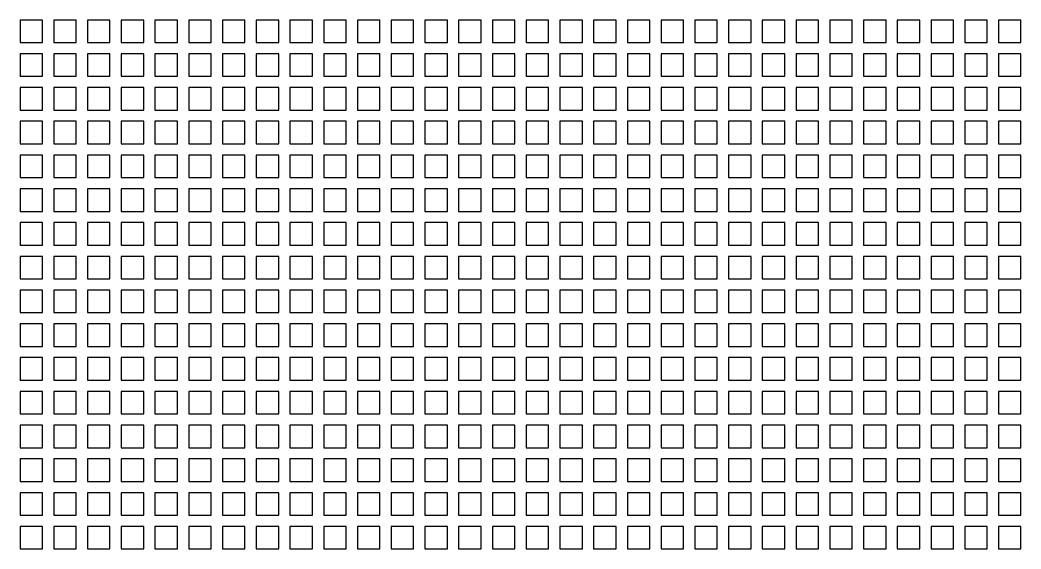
# Model space of a CAD drawing. Header units: millimetres. Extents: x 0 to 895, y -30 to 895.
# Drawn here: x 0 to 445, y 195 to 430 of the extents above; entities that cross this region are included whole.
import ezdxf

# ---------------------------------------------------------------- set-up
doc = ezdxf.new("R2010")
doc.units = ezdxf.units.MM
doc.layers.add('Grid', color=2, linetype='CONTINUOUS')

msp = doc.modelspace()

# ---------------------------------------------------------------- linework, layer by layer
at = {"layer": 'Grid'}
for p, q in [((10, 430), (0, 430)), ((0, 430), (0, 420)), ((10, 420), (10, 430)), ((25, 430), (15, 430)), ((15, 430), (15, 420)), ((25, 420), (25, 430)), ((40, 430), (30, 430)), ((30, 430), (30, 420)), ((40, 420), (40, 430)), ((55, 430), (45, 430)), ((45, 430), (45, 420)), ((55, 420), (55, 430)), ((70, 430), (60, 430)), ((60, 430), (60, 420)), ((70, 420), (70, 430)), ((85, 430), (75, 430)), ((75, 430), (75, 420)), ((85, 420), (85, 430)), ((100, 430), (90, 430)), ((90, 430), (90, 420)), ((100, 420), (100, 430)), ((115, 430), (105, 430)), ((105, 430), (105, 420)), ((115, 420), (115, 430)), ((130, 430), (120, 430)), ((120, 430), (120, 420)), ((130, 420), (130, 430)), ((145, 430), (135, 430)), ((135, 430), (135, 420)), ((145, 420), (145, 430)), ((160, 430), (150, 430)), ((150, 430), (150, 420)), ((160, 420), (160, 430)), ((175, 430), (165, 430)), ((165, 430), (165, 420)), ((175, 420), (175, 430)), ((190, 430), (180, 430)), ((180, 430), (180, 420)), ((190, 420), (190, 430)), ((205, 430), (195, 430)), ((195, 430), (195, 420)), ((205, 420), (205, 430)), ((220, 430), (210, 430)), ((210, 430), (210, 420)), ((220, 420), (220, 430)), ((235, 430), (225, 430)), ((225, 430), (225, 420)), ((235, 420), (235, 430)), ((250, 430), (240, 430)), ((240, 430), (240, 420)), ((250, 420), (250, 430)), ((265, 430), (255, 430)), ((255, 430), (255, 420)), ((265, 420), (265, 430)), ((280, 430), (270, 430)), ((270, 430), (270, 420)), ((280, 420), (280, 430)), ((295, 430), (285, 430)), ((285, 430), (285, 420)), ((295, 420), (295, 430)), ((310, 430), (300, 430)), ((300, 430), (300, 420)), ((310, 420), (310, 430)), ((325, 430), (315, 430)), ((315, 430), (315, 420)), ((325, 420), (325, 430)), ((340, 430), (330, 430)), ((330, 430), (330, 420)), ((340, 420), (340, 430)), ((355, 430), (345, 430)), ((345, 430), (345, 420)), ((355, 420), (355, 430)), ((370, 430), (360, 430)), ((360, 430), (360, 420)), ((370, 420), (370, 430)), ((385, 430), (375, 430)), ((375, 430), (375, 420)), ((385, 420), (385, 430)), ((400, 430), (390, 430)), ((390, 430), (390, 420)), ((400, 420), (400, 430)), ((415, 430), (405, 430)), ((405, 430), (405, 420)), ((415, 420), (415, 430)), ((430, 430), (420, 430)), ((420, 430), (420, 420)), ((430, 420), (430, 430)), ((445, 430), (435, 430)), ((435, 430), (435, 420)), ((445, 420), (445, 430)), ((0, 420), (10, 420)), ((15, 420), (25, 420)), ((30, 420), (40, 420)), ((45, 420), (55, 420)), ((60, 420), (70, 420)), ((75, 420), (85, 420)), ((90, 420), (100, 420)), ((105, 420), (115, 420)), ((120, 420), (130, 420)), ((135, 420), (145, 420)), ((150, 420), (160, 420)), ((165, 420), (175, 420)), ((180, 420), (190, 420)), ((195, 420), (205, 420)), ((210, 420), (220, 420)), ((225, 420), (235, 420)), ((240, 420), (250, 420)), ((255, 420), (265, 420)), ((270, 420), (280, 420)), ((285, 420), (295, 420)), ((300, 420), (310, 420)), ((315, 420), (325, 420)), ((330, 420), (340, 420)), ((345, 420), (355, 420)), ((360, 420), (370, 420)), ((375, 420), (385, 420)), ((390, 420), (400, 420)), ((405, 420), (415, 420)), ((420, 420), (430, 420)), ((435, 420), (445, 420)), ((10, 415), (0, 415)), ((0, 415), (0, 405)), ((10, 405), (10, 415)), ((25, 415), (15, 415)), ((15, 415), (15, 405)), ((25, 405), (25, 415)), ((40, 415), (30, 415)), ((30, 415), (30, 405)), ((40, 405), (40, 415)), ((55, 415), (45, 415)), ((45, 415), (45, 405)), ((55, 405), (55, 415)), ((70, 415), (60, 415)), ((60, 415), (60, 405)), ((70, 405), (70, 415)), ((85, 415), (75, 415)), ((75, 415), (75, 405)), ((85, 405), (85, 415)), ((100, 415), (90, 415)), ((90, 415), (90, 405)), ((100, 405), (100, 415)), ((115, 415), (105, 415)), ((105, 415), (105, 405)), ((115, 405), (115, 415)), ((130, 415), (120, 415)), ((120, 415), (120, 405)), ((130, 405), (130, 415)), ((145, 415), (135, 415)), ((135, 415), (135, 405)), ((145, 405), (145, 415)), ((160, 415), (150, 415)), ((150, 415), (150, 405)), ((160, 405), (160, 415)), ((175, 415), (165, 415)), ((165, 415), (165, 405)), ((175, 405), (175, 415)), ((190, 415), (180, 415)), ((180, 415), (180, 405)), ((190, 405), (190, 415)), ((205, 415), (195, 415)), ((195, 415), (195, 405)), ((205, 405), (205, 415)), ((220, 415), (210, 415)), ((210, 415), (210, 405)), ((220, 405), (220, 415)), ((235, 415), (225, 415)), ((225, 415), (225, 405)), ((235, 405), (235, 415)), ((250, 415), (240, 415)), ((240, 415), (240, 405)), ((250, 405), (250, 415)), ((265, 415), (255, 415)), ((255, 415), (255, 405)), ((265, 405), (265, 415)), ((280, 415), (270, 415)), ((270, 415), (270, 405)), ((280, 405), (280, 415)), ((295, 415), (285, 415)), ((285, 415), (285, 405)), ((295, 405), (295, 415)), ((310, 415), (300, 415)), ((300, 415), (300, 405)), ((310, 405), (310, 415)), ((325, 415), (315, 415)), ((315, 415), (315, 405)), ((325, 405), (325, 415)), ((340, 415), (330, 415)), ((330, 415), (330, 405)), ((340, 405), (340, 415)), ((355, 415), (345, 415)), ((345, 415), (345, 405)), ((355, 405), (355, 415)), ((370, 415), (360, 415)), ((360, 415), (360, 405)), ((370, 405), (370, 415)), ((385, 415), (375, 415)), ((375, 415), (375, 405)), ((385, 405), (385, 415)), ((400, 415), (390, 415)), ((390, 415), (390, 405)), ((400, 405), (400, 415)), ((415, 415), (405, 415)), ((405, 415), (405, 405)), ((415, 405), (415, 415)), ((430, 415), (420, 415)), ((420, 415), (420, 405)), ((430, 405), (430, 415)), ((445, 415), (435, 415)), ((435, 415), (435, 405)), ((445, 405), (445, 415)), ((0, 405), (10, 405)), ((15, 405), (25, 405)), ((30, 405), (40, 405)), ((45, 405), (55, 405)), ((60, 405), (70, 405)), ((75, 405), (85, 405)), ((90, 405), (100, 405)), ((105, 405), (115, 405)), ((120, 405), (130, 405)), ((135, 405), (145, 405)), ((150, 405), (160, 405)), ((165, 405), (175, 405)), ((180, 405), (190, 405)), ((195, 405), (205, 405)), ((210, 405), (220, 405)), ((225, 405), (235, 405)), ((240, 405), (250, 405)), ((255, 405), (265, 405)), ((270, 405), (280, 405)), ((285, 405), (295, 405)), ((300, 405), (310, 405)), ((315, 405), (325, 405)), ((330, 405), (340, 405)), ((345, 405), (355, 405)), ((360, 405), (370, 405)), ((375, 405), (385, 405)), ((390, 405), (400, 405)), ((405, 405), (415, 405)), ((420, 405), (430, 405)), ((435, 405), (445, 405)), ((10, 400), (0, 400)), ((0, 400), (0, 390)), ((10, 390), (10, 400)), ((25, 400), (15, 400)), ((15, 400), (15, 390)), ((25, 390), (25, 400)), ((40, 400), (30, 400)), ((30, 400), (30, 390)), ((40, 390), (40, 400)), ((55, 400), (45, 400)), ((45, 400), (45, 390)), ((55, 390), (55, 400)), ((70, 400), (60, 400)), ((60, 400), (60, 390)), ((70, 390), (70, 400)), ((85, 400), (75, 400)), ((75, 400), (75, 390)), ((85, 390), (85, 400)), ((100, 400), (90, 400)), ((90, 400), (90, 390)), ((100, 390), (100, 400)), ((115, 400), (105, 400)), ((105, 400), (105, 390)), ((115, 390), (115, 400)), ((130, 400), (120, 400)), ((120, 400), (120, 390)), ((130, 390), (130, 400)), ((145, 400), (135, 400)), ((135, 400), (135, 390)), ((145, 390), (145, 400)), ((160, 400), (150, 400)), ((150, 400), (150, 390)), ((160, 390), (160, 400)), ((175, 400), (165, 400)), ((165, 400), (165, 390)), ((175, 390), (175, 400)), ((190, 400), (180, 400)), ((180, 400), (180, 390)), ((190, 390), (190, 400)), ((205, 400), (195, 400)), ((195, 400), (195, 390)), ((205, 390), (205, 400)), ((220, 400), (210, 400)), ((210, 400), (210, 390)), ((220, 390), (220, 400)), ((235, 400), (225, 400)), ((225, 400), (225, 390)), ((235, 390), (235, 400)), ((250, 400), (240, 400)), ((240, 400), (240, 390)), ((250, 390), (250, 400)), ((265, 400), (255, 400)), ((255, 400), (255, 390)), ((265, 390), (265, 400)), ((280, 400), (270, 400)), ((270, 400), (270, 390)), ((280, 390), (280, 400)), ((295, 400), (285, 400)), ((285, 400), (285, 390)), ((295, 390), (295, 400)), ((310, 400), (300, 400)), ((300, 400), (300, 390)), ((310, 390), (310, 400)), ((325, 400), (315, 400)), ((315, 400), (315, 390)), ((325, 390), (325, 400)), ((340, 400), (330, 400)), ((330, 400), (330, 390)), ((340, 390), (340, 400)), ((355, 400), (345, 400)), ((345, 400), (345, 390)), ((355, 390), (355, 400)), ((370, 400), (360, 400)), ((360, 400), (360, 390)), ((370, 390), (370, 400)), ((385, 400), (375, 400)), ((375, 400), (375, 390)), ((385, 390), (385, 400)), ((400, 400), (390, 400)), ((390, 400), (390, 390)), ((400, 390), (400, 400)), ((415, 400), (405, 400)), ((405, 400), (405, 390)), ((415, 390), (415, 400)), ((430, 400), (420, 400)), ((420, 400), (420, 390)), ((430, 390), (430, 400)), ((445, 400), (435, 400)), ((435, 400), (435, 390)), ((445, 390), (445, 400)), ((0, 390), (10, 390)), ((15, 390), (25, 390)), ((30, 390), (40, 390)), ((45, 390), (55, 390)), ((60, 390), (70, 390)), ((75, 390), (85, 390)), ((90, 390), (100, 390)), ((105, 390), (115, 390)), ((120, 390), (130, 390)), ((135, 390), (145, 390)), ((150, 390), (160, 390)), ((165, 390), (175, 390)), ((180, 390), (190, 390)), ((195, 390), (205, 390)), ((210, 390), (220, 390)), ((225, 390), (235, 390)), ((240, 390), (250, 390)), ((255, 390), (265, 390)), ((270, 390), (280, 390)), ((285, 390), (295, 390)), ((300, 390), (310, 390)), ((315, 390), (325, 390)), ((330, 390), (340, 390)), ((345, 390), (355, 390)), ((360, 390), (370, 390)), ((375, 390), (385, 390)), ((390, 390), (400, 390)), ((405, 390), (415, 390)), ((420, 390), (430, 390)), ((435, 390), (445, 390)), ((10, 385), (0, 385)), ((0, 385), (0, 375)), ((10, 375), (10, 385)), ((25, 385), (15, 385)), ((15, 385), (15, 375)), ((25, 375), (25, 385)), ((40, 385), (30, 385)), ((30, 385), (30, 375)), ((40, 375), (40, 385)), ((55, 385), (45, 385)), ((45, 385), (45, 375)), ((55, 375), (55, 385)), ((70, 385), (60, 385)), ((60, 385), (60, 375)), ((70, 375), (70, 385)), ((85, 385), (75, 385)), ((75, 385), (75, 375)), ((85, 375), (85, 385)), ((100, 385), (90, 385)), ((90, 385), (90, 375)), ((100, 375), (100, 385)), ((115, 385), (105, 385)), ((105, 385), (105, 375)), ((115, 375), (115, 385)), ((130, 385), (120, 385)), ((120, 385), (120, 375)), ((130, 375), (130, 385)), ((145, 385), (135, 385)), ((135, 385), (135, 375)), ((145, 375), (145, 385)), ((160, 385), (150, 385)), ((150, 385), (150, 375)), ((160, 375), (160, 385)), ((175, 385), (165, 385)), ((165, 385), (165, 375)), ((175, 375), (175, 385)), ((190, 385), (180, 385)), ((180, 385), (180, 375)), ((190, 375), (190, 385)), ((205, 385), (195, 385)), ((195, 385), (195, 375)), ((205, 375), (205, 385)), ((220, 385), (210, 385)), ((210, 385), (210, 375)), ((220, 375), (220, 385)), ((235, 385), (225, 385)), ((225, 385), (225, 375)), ((235, 375), (235, 385)), ((250, 385), (240, 385)), ((240, 385), (240, 375)), ((250, 375), (250, 385)), ((265, 385), (255, 385)), ((255, 385), (255, 375)), ((265, 375), (265, 385)), ((280, 385), (270, 385)), ((270, 385), (270, 375)), ((280, 375), (280, 385)), ((295, 385), (285, 385)), ((285, 385), (285, 375)), ((295, 375), (295, 385)), ((310, 385), (300, 385)), ((300, 385), (300, 375)), ((310, 375), (310, 385)), ((325, 385), (315, 385)), ((315, 385), (315, 375)), ((325, 375), (325, 385)), ((340, 385), (330, 385)), ((330, 385), (330, 375)), ((340, 375), (340, 385)), ((355, 385), (345, 385)), ((345, 385), (345, 375)), ((355, 375), (355, 385)), ((370, 385), (360, 385)), ((360, 385), (360, 375)), ((370, 375), (370, 385)), ((385, 385), (375, 385)), ((375, 385), (375, 375)), ((385, 375), (385, 385)), ((400, 385), (390, 385)), ((390, 385), (390, 375)), ((400, 375), (400, 385)), ((415, 385), (405, 385)), ((405, 385), (405, 375)), ((415, 375), (415, 385)), ((430, 385), (420, 385)), ((420, 385), (420, 375)), ((430, 375), (430, 385)), ((445, 385), (435, 385)), ((435, 385), (435, 375)), ((445, 375), (445, 385)), ((0, 375), (10, 375)), ((15, 375), (25, 375)), ((30, 375), (40, 375)), ((45, 375), (55, 375)), ((60, 375), (70, 375)), ((75, 375), (85, 375)), ((90, 375), (100, 375)), ((105, 375), (115, 375)), ((120, 375), (130, 375)), ((135, 375), (145, 375)), ((150, 375), (160, 375)), ((165, 375), (175, 375)), ((180, 375), (190, 375)), ((195, 375), (205, 375)), ((210, 375), (220, 375)), ((225, 375), (235, 375)), ((240, 375), (250, 375)), ((255, 375), (265, 375)), ((270, 375), (280, 375)), ((285, 375), (295, 375)), ((300, 375), (310, 375)), ((315, 375), (325, 375)), ((330, 375), (340, 375)), ((345, 375), (355, 375)), ((360, 375), (370, 375)), ((375, 375), (385, 375)), ((390, 375), (400, 375)), ((405, 375), (415, 375)), ((420, 375), (430, 375)), ((435, 375), (445, 375)), ((10, 370), (0, 370)), ((0, 370), (0, 360)), ((10, 360), (10, 370)), ((25, 370), (15, 370)), ((15, 370), (15, 360)), ((25, 360), (25, 370)), ((40, 370), (30, 370)), ((30, 370), (30, 360)), ((40, 360), (40, 370)), ((55, 370), (45, 370)), ((45, 370), (45, 360)), ((55, 360), (55, 370)), ((70, 370), (60, 370)), ((60, 370), (60, 360)), ((70, 360), (70, 370)), ((85, 370), (75, 370)), ((75, 370), (75, 360)), ((85, 360), (85, 370)), ((100, 370), (90, 370)), ((90, 370), (90, 360)), ((100, 360), (100, 370)), ((115, 370), (105, 370)), ((105, 370), (105, 360)), ((115, 360), (115, 370)), ((130, 370), (120, 370)), ((120, 370), (120, 360)), ((130, 360), (130, 370)), ((145, 370), (135, 370)), ((135, 370), (135, 360)), ((145, 360), (145, 370)), ((160, 370), (150, 370)), ((150, 370), (150, 360)), ((160, 360), (160, 370)), ((175, 370), (165, 370)), ((165, 370), (165, 360)), ((175, 360), (175, 370)), ((190, 370), (180, 370)), ((180, 370), (180, 360)), ((190, 360), (190, 370)), ((205, 370), (195, 370)), ((195, 370), (195, 360)), ((205, 360), (205, 370)), ((220, 370), (210, 370)), ((210, 370), (210, 360)), ((220, 360), (220, 370)), ((235, 370), (225, 370)), ((225, 370), (225, 360)), ((235, 360), (235, 370)), ((250, 370), (240, 370)), ((240, 370), (240, 360)), ((250, 360), (250, 370)), ((265, 370), (255, 370)), ((255, 370), (255, 360)), ((265, 360), (265, 370)), ((280, 370), (270, 370)), ((270, 370), (270, 360)), ((280, 360), (280, 370)), ((295, 370), (285, 370)), ((285, 370), (285, 360)), ((295, 360), (295, 370)), ((310, 370), (300, 370)), ((300, 370), (300, 360)), ((310, 360), (310, 370)), ((325, 370), (315, 370)), ((315, 370), (315, 360)), ((325, 360), (325, 370)), ((340, 370), (330, 370)), ((330, 370), (330, 360)), ((340, 360), (340, 370)), ((355, 370), (345, 370)), ((345, 370), (345, 360)), ((355, 360), (355, 370)), ((370, 370), (360, 370)), ((360, 370), (360, 360)), ((370, 360), (370, 370)), ((385, 370), (375, 370)), ((375, 370), (375, 360)), ((385, 360), (385, 370)), ((400, 370), (390, 370)), ((390, 370), (390, 360)), ((400, 360), (400, 370)), ((415, 370), (405, 370)), ((405, 370), (405, 360)), ((415, 360), (415, 370)), ((430, 370), (420, 370)), ((420, 370), (420, 360)), ((430, 360), (430, 370)), ((445, 370), (435, 370)), ((435, 370), (435, 360)), ((445, 360), (445, 370)), ((0, 360), (10, 360)), ((15, 360), (25, 360)), ((30, 360), (40, 360)), ((45, 360), (55, 360)), ((60, 360), (70, 360)), ((75, 360), (85, 360)), ((90, 360), (100, 360)), ((105, 360), (115, 360)), ((120, 360), (130, 360)), ((135, 360), (145, 360)), ((150, 360), (160, 360)), ((165, 360), (175, 360)), ((180, 360), (190, 360)), ((195, 360), (205, 360)), ((210, 360), (220, 360)), ((225, 360), (235, 360)), ((240, 360), (250, 360)), ((255, 360), (265, 360)), ((270, 360), (280, 360)), ((285, 360), (295, 360)), ((300, 360), (310, 360)), ((315, 360), (325, 360)), ((330, 360), (340, 360)), ((345, 360), (355, 360)), ((360, 360), (370, 360)), ((375, 360), (385, 360)), ((390, 360), (400, 360)), ((405, 360), (415, 360)), ((420, 360), (430, 360)), ((435, 360), (445, 360)), ((10, 355), (0, 355)), ((0, 355), (0, 345)), ((10, 345), (10, 355)), ((25, 355), (15, 355)), ((15, 355), (15, 345)), ((25, 345), (25, 355)), ((40, 355), (30, 355)), ((30, 355), (30, 345)), ((40, 345), (40, 355)), ((55, 355), (45, 355)), ((45, 355), (45, 345)), ((55, 345), (55, 355)), ((70, 355), (60, 355)), ((60, 355), (60, 345)), ((70, 345), (70, 355)), ((85, 355), (75, 355)), ((75, 355), (75, 345)), ((85, 345), (85, 355)), ((100, 355), (90, 355)), ((90, 355), (90, 345)), ((100, 345), (100, 355)), ((115, 355), (105, 355)), ((105, 355), (105, 345)), ((115, 345), (115, 355)), ((130, 355), (120, 355)), ((120, 355), (120, 345)), ((130, 345), (130, 355)), ((145, 355), (135, 355)), ((135, 355), (135, 345)), ((145, 345), (145, 355)), ((160, 355), (150, 355)), ((150, 355), (150, 345)), ((160, 345), (160, 355)), ((175, 355), (165, 355)), ((165, 355), (165, 345)), ((175, 345), (175, 355)), ((190, 355), (180, 355)), ((180, 355), (180, 345)), ((190, 345), (190, 355)), ((205, 355), (195, 355)), ((195, 355), (195, 345)), ((205, 345), (205, 355)), ((220, 355), (210, 355)), ((210, 355), (210, 345)), ((220, 345), (220, 355)), ((235, 355), (225, 355)), ((225, 355), (225, 345)), ((235, 345), (235, 355)), ((250, 355), (240, 355)), ((240, 355), (240, 345)), ((250, 345), (250, 355)), ((265, 355), (255, 355)), ((255, 355), (255, 345)), ((265, 345), (265, 355)), ((280, 355), (270, 355)), ((270, 355), (270, 345)), ((280, 345), (280, 355)), ((295, 355), (285, 355)), ((285, 355), (285, 345)), ((295, 345), (295, 355)), ((310, 355), (300, 355)), ((300, 355), (300, 345)), ((310, 345), (310, 355)), ((325, 355), (315, 355)), ((315, 355), (315, 345)), ((325, 345), (325, 355)), ((340, 355), (330, 355)), ((330, 355), (330, 345)), ((340, 345), (340, 355)), ((355, 355), (345, 355)), ((345, 355), (345, 345)), ((355, 345), (355, 355)), ((370, 355), (360, 355)), ((360, 355), (360, 345)), ((370, 345), (370, 355)), ((385, 355), (375, 355)), ((375, 355), (375, 345)), ((385, 345), (385, 355)), ((400, 355), (390, 355)), ((390, 355), (390, 345)), ((400, 345), (400, 355)), ((415, 355), (405, 355)), ((405, 355), (405, 345)), ((415, 345), (415, 355)), ((430, 355), (420, 355)), ((420, 355), (420, 345)), ((430, 345), (430, 355)), ((445, 355), (435, 355)), ((435, 355), (435, 345)), ((445, 345), (445, 355)), ((0, 345), (10, 345)), ((15, 345), (25, 345)), ((30, 345), (40, 345)), ((45, 345), (55, 345)), ((60, 345), (70, 345)), ((75, 345), (85, 345)), ((90, 345), (100, 345)), ((105, 345), (115, 345)), ((120, 345), (130, 345)), ((135, 345), (145, 345)), ((150, 345), (160, 345)), ((165, 345), (175, 345)), ((180, 345), (190, 345)), ((195, 345), (205, 345)), ((210, 345), (220, 345)), ((225, 345), (235, 345)), ((240, 345), (250, 345)), ((255, 345), (265, 345)), ((270, 345), (280, 345)), ((285, 345), (295, 345)), ((300, 345), (310, 345)), ((315, 345), (325, 345)), ((330, 345), (340, 345)), ((345, 345), (355, 345)), ((360, 345), (370, 345)), ((375, 345), (385, 345)), ((390, 345), (400, 345)), ((405, 345), (415, 345)), ((420, 345), (430, 345)), ((435, 345), (445, 345)), ((10, 340), (0, 340)), ((0, 340), (0, 330)), ((10, 330), (10, 340)), ((25, 340), (15, 340)), ((15, 340), (15, 330)), ((25, 330), (25, 340)), ((40, 340), (30, 340)), ((30, 340), (30, 330)), ((40, 330), (40, 340)), ((55, 340), (45, 340)), ((45, 340), (45, 330)), ((55, 330), (55, 340)), ((70, 340), (60, 340)), ((60, 340), (60, 330)), ((70, 330), (70, 340)), ((85, 340), (75, 340)), ((75, 340), (75, 330)), ((85, 330), (85, 340)), ((100, 340), (90, 340)), ((90, 340), (90, 330)), ((100, 330), (100, 340)), ((115, 340), (105, 340)), ((105, 340), (105, 330)), ((115, 330), (115, 340)), ((130, 340), (120, 340)), ((120, 340), (120, 330)), ((130, 330), (130, 340)), ((145, 340), (135, 340)), ((135, 340), (135, 330)), ((145, 330), (145, 340)), ((160, 340), (150, 340)), ((150, 340), (150, 330)), ((160, 330), (160, 340)), ((175, 340), (165, 340)), ((165, 340), (165, 330)), ((175, 330), (175, 340)), ((190, 340), (180, 340)), ((180, 340), (180, 330)), ((190, 330), (190, 340)), ((205, 340), (195, 340)), ((195, 340), (195, 330)), ((205, 330), (205, 340)), ((220, 340), (210, 340)), ((210, 340), (210, 330)), ((220, 330), (220, 340)), ((235, 340), (225, 340)), ((225, 340), (225, 330)), ((235, 330), (235, 340)), ((250, 340), (240, 340)), ((240, 340), (240, 330)), ((250, 330), (250, 340)), ((265, 340), (255, 340)), ((255, 340), (255, 330)), ((265, 330), (265, 340)), ((280, 340), (270, 340)), ((270, 340), (270, 330)), ((280, 330), (280, 340)), ((295, 340), (285, 340)), ((285, 340), (285, 330)), ((295, 330), (295, 340)), ((310, 340), (300, 340)), ((300, 340), (300, 330)), ((310, 330), (310, 340)), ((325, 340), (315, 340)), ((315, 340), (315, 330)), ((325, 330), (325, 340)), ((340, 340), (330, 340)), ((330, 340), (330, 330)), ((340, 330), (340, 340)), ((355, 340), (345, 340)), ((345, 340), (345, 330)), ((355, 330), (355, 340)), ((370, 340), (360, 340)), ((360, 340), (360, 330)), ((370, 330), (370, 340)), ((385, 340), (375, 340)), ((375, 340), (375, 330)), ((385, 330), (385, 340)), ((400, 340), (390, 340)), ((390, 340), (390, 330)), ((400, 330), (400, 340)), ((415, 340), (405, 340)), ((405, 340), (405, 330)), ((415, 330), (415, 340)), ((430, 340), (420, 340)), ((420, 340), (420, 330)), ((430, 330), (430, 340)), ((445, 340), (435, 340)), ((435, 340), (435, 330)), ((445, 330), (445, 340)), ((0, 330), (10, 330)), ((15, 330), (25, 330)), ((30, 330), (40, 330)), ((45, 330), (55, 330)), ((60, 330), (70, 330)), ((75, 330), (85, 330)), ((90, 330), (100, 330)), ((105, 330), (115, 330)), ((120, 330), (130, 330)), ((135, 330), (145, 330)), ((150, 330), (160, 330)), ((165, 330), (175, 330)), ((180, 330), (190, 330)), ((195, 330), (205, 330)), ((210, 330), (220, 330)), ((225, 330), (235, 330)), ((240, 330), (250, 330)), ((255, 330), (265, 330)), ((270, 330), (280, 330)), ((285, 330), (295, 330)), ((300, 330), (310, 330)), ((315, 330), (325, 330)), ((330, 330), (340, 330)), ((345, 330), (355, 330)), ((360, 330), (370, 330)), ((375, 330), (385, 330)), ((390, 330), (400, 330)), ((405, 330), (415, 330)), ((420, 330), (430, 330)), ((435, 330), (445, 330)), ((10, 325), (0, 325)), ((0, 325), (0, 315)), ((10, 315), (10, 325)), ((25, 325), (15, 325)), ((15, 325), (15, 315)), ((25, 315), (25, 325)), ((40, 325), (30, 325)), ((30, 325), (30, 315)), ((40, 315), (40, 325)), ((55, 325), (45, 325)), ((45, 325), (45, 315)), ((55, 315), (55, 325)), ((70, 325), (60, 325)), ((60, 325), (60, 315)), ((70, 315), (70, 325)), ((85, 325), (75, 325)), ((75, 325), (75, 315)), ((85, 315), (85, 325)), ((100, 325), (90, 325)), ((90, 325), (90, 315)), ((100, 315), (100, 325)), ((115, 325), (105, 325)), ((105, 325), (105, 315)), ((115, 315), (115, 325)), ((130, 325), (120, 325)), ((120, 325), (120, 315)), ((130, 315), (130, 325)), ((145, 325), (135, 325)), ((135, 325), (135, 315)), ((145, 315), (145, 325)), ((160, 325), (150, 325)), ((150, 325), (150, 315)), ((160, 315), (160, 325)), ((175, 325), (165, 325)), ((165, 325), (165, 315)), ((175, 315), (175, 325)), ((190, 325), (180, 325)), ((180, 325), (180, 315)), ((190, 315), (190, 325)), ((205, 325), (195, 325)), ((195, 325), (195, 315)), ((205, 315), (205, 325)), ((220, 325), (210, 325)), ((210, 325), (210, 315)), ((220, 315), (220, 325)), ((235, 325), (225, 325)), ((225, 325), (225, 315)), ((235, 315), (235, 325)), ((250, 325), (240, 325)), ((240, 325), (240, 315)), ((250, 315), (250, 325)), ((265, 325), (255, 325)), ((255, 325), (255, 315)), ((265, 315), (265, 325)), ((280, 325), (270, 325)), ((270, 325), (270, 315)), ((280, 315), (280, 325)), ((295, 325), (285, 325)), ((285, 325), (285, 315)), ((295, 315), (295, 325)), ((310, 325), (300, 325)), ((300, 325), (300, 315)), ((310, 315), (310, 325)), ((325, 325), (315, 325)), ((315, 325), (315, 315)), ((325, 315), (325, 325)), ((340, 325), (330, 325)), ((330, 325), (330, 315)), ((340, 315), (340, 325)), ((355, 325), (345, 325)), ((345, 325), (345, 315)), ((355, 315), (355, 325)), ((370, 325), (360, 325)), ((360, 325), (360, 315)), ((370, 315), (370, 325)), ((385, 325), (375, 325)), ((375, 325), (375, 315)), ((385, 315), (385, 325)), ((400, 325), (390, 325)), ((390, 325), (390, 315)), ((400, 315), (400, 325)), ((415, 325), (405, 325)), ((405, 325), (405, 315)), ((415, 315), (415, 325)), ((430, 325), (420, 325)), ((420, 325), (420, 315)), ((430, 315), (430, 325)), ((445, 325), (435, 325)), ((435, 325), (435, 315)), ((445, 315), (445, 325)), ((0, 315), (10, 315)), ((15, 315), (25, 315)), ((30, 315), (40, 315)), ((45, 315), (55, 315)), ((60, 315), (70, 315)), ((75, 315), (85, 315)), ((90, 315), (100, 315)), ((105, 315), (115, 315)), ((120, 315), (130, 315)), ((135, 315), (145, 315)), ((150, 315), (160, 315)), ((165, 315), (175, 315)), ((180, 315), (190, 315)), ((195, 315), (205, 315)), ((210, 315), (220, 315)), ((225, 315), (235, 315)), ((240, 315), (250, 315)), ((255, 315), (265, 315)), ((270, 315), (280, 315)), ((285, 315), (295, 315)), ((300, 315), (310, 315)), ((315, 315), (325, 315)), ((330, 315), (340, 315)), ((345, 315), (355, 315)), ((360, 315), (370, 315)), ((375, 315), (385, 315)), ((390, 315), (400, 315)), ((405, 315), (415, 315)), ((420, 315), (430, 315)), ((435, 315), (445, 315)), ((10, 310), (0, 310)), ((0, 310), (0, 300)), ((10, 300), (10, 310)), ((25, 310), (15, 310)), ((15, 310), (15, 300)), ((25, 300), (25, 310)), ((40, 310), (30, 310)), ((30, 310), (30, 300)), ((40, 300), (40, 310)), ((55, 310), (45, 310)), ((45, 310), (45, 300)), ((55, 300), (55, 310)), ((70, 310), (60, 310)), ((60, 310), (60, 300)), ((70, 300), (70, 310)), ((85, 310), (75, 310)), ((75, 310), (75, 300)), ((85, 300), (85, 310)), ((100, 310), (90, 310)), ((90, 310), (90, 300)), ((100, 300), (100, 310)), ((115, 310), (105, 310)), ((105, 310), (105, 300)), ((115, 300), (115, 310)), ((130, 310), (120, 310)), ((120, 310), (120, 300)), ((130, 300), (130, 310)), ((145, 310), (135, 310)), ((135, 310), (135, 300)), ((145, 300), (145, 310)), ((160, 310), (150, 310)), ((150, 310), (150, 300)), ((160, 300), (160, 310)), ((175, 310), (165, 310)), ((165, 310), (165, 300)), ((175, 300), (175, 310)), ((190, 310), (180, 310)), ((180, 310), (180, 300)), ((190, 300), (190, 310)), ((205, 310), (195, 310)), ((195, 310), (195, 300)), ((205, 300), (205, 310)), ((220, 310), (210, 310)), ((210, 310), (210, 300)), ((220, 300), (220, 310)), ((235, 310), (225, 310)), ((225, 310), (225, 300)), ((235, 300), (235, 310)), ((250, 310), (240, 310)), ((240, 310), (240, 300)), ((250, 300), (250, 310)), ((265, 310), (255, 310)), ((255, 310), (255, 300)), ((265, 300), (265, 310)), ((280, 310), (270, 310)), ((270, 310), (270, 300)), ((280, 300), (280, 310)), ((295, 310), (285, 310)), ((285, 310), (285, 300)), ((295, 300), (295, 310)), ((310, 310), (300, 310)), ((300, 310), (300, 300)), ((310, 300), (310, 310)), ((325, 310), (315, 310)), ((315, 310), (315, 300)), ((325, 300), (325, 310)), ((340, 310), (330, 310)), ((330, 310), (330, 300)), ((340, 300), (340, 310)), ((355, 310), (345, 310)), ((345, 310), (345, 300)), ((355, 300), (355, 310)), ((370, 310), (360, 310)), ((360, 310), (360, 300)), ((370, 300), (370, 310)), ((385, 310), (375, 310)), ((375, 310), (375, 300)), ((385, 300), (385, 310)), ((400, 310), (390, 310)), ((390, 310), (390, 300)), ((400, 300), (400, 310)), ((415, 310), (405, 310)), ((405, 310), (405, 300)), ((415, 300), (415, 310)), ((430, 310), (420, 310)), ((420, 310), (420, 300)), ((430, 300), (430, 310)), ((445, 310), (435, 310)), ((435, 310), (435, 300)), ((445, 300), (445, 310)), ((0, 300), (10, 300)), ((15, 300), (25, 300)), ((30, 300), (40, 300)), ((45, 300), (55, 300)), ((60, 300), (70, 300)), ((75, 300), (85, 300)), ((90, 300), (100, 300)), ((105, 300), (115, 300)), ((120, 300), (130, 300)), ((135, 300), (145, 300)), ((150, 300), (160, 300)), ((165, 300), (175, 300)), ((180, 300), (190, 300)), ((195, 300), (205, 300)), ((210, 300), (220, 300)), ((225, 300), (235, 300)), ((240, 300), (250, 300)), ((255, 300), (265, 300)), ((270, 300), (280, 300)), ((285, 300), (295, 300)), ((300, 300), (310, 300)), ((315, 300), (325, 300)), ((330, 300), (340, 300)), ((345, 300), (355, 300)), ((360, 300), (370, 300)), ((375, 300), (385, 300)), ((390, 300), (400, 300)), ((405, 300), (415, 300)), ((420, 300), (430, 300)), ((435, 300), (445, 300)), ((10, 295), (0, 295)), ((0, 295), (0, 285)), ((10, 285), (10, 295)), ((25, 295), (15, 295)), ((15, 295), (15, 285)), ((25, 285), (25, 295)), ((40, 295), (30, 295)), ((30, 295), (30, 285)), ((40, 285), (40, 295)), ((55, 295), (45, 295)), ((45, 295), (45, 285)), ((55, 285), (55, 295)), ((70, 295), (60, 295)), ((60, 295), (60, 285)), ((70, 285), (70, 295)), ((85, 295), (75, 295)), ((75, 295), (75, 285)), ((85, 285), (85, 295)), ((100, 295), (90, 295)), ((90, 295), (90, 285)), ((100, 285), (100, 295)), ((115, 295), (105, 295)), ((105, 295), (105, 285)), ((115, 285), (115, 295)), ((130, 295), (120, 295)), ((120, 295), (120, 285)), ((130, 285), (130, 295)), ((145, 295), (135, 295)), ((135, 295), (135, 285)), ((145, 285), (145, 295)), ((160, 295), (150, 295)), ((150, 295), (150, 285)), ((160, 285), (160, 295)), ((175, 295), (165, 295)), ((165, 295), (165, 285)), ((175, 285), (175, 295)), ((190, 295), (180, 295)), ((180, 295), (180, 285)), ((190, 285), (190, 295)), ((205, 295), (195, 295)), ((195, 295), (195, 285)), ((205, 285), (205, 295)), ((220, 295), (210, 295)), ((210, 295), (210, 285)), ((220, 285), (220, 295)), ((235, 295), (225, 295)), ((225, 295), (225, 285)), ((235, 285), (235, 295)), ((250, 295), (240, 295)), ((240, 295), (240, 285)), ((250, 285), (250, 295)), ((265, 295), (255, 295)), ((255, 295), (255, 285)), ((265, 285), (265, 295)), ((280, 295), (270, 295)), ((270, 295), (270, 285)), ((280, 285), (280, 295)), ((295, 295), (285, 295)), ((285, 295), (285, 285)), ((295, 285), (295, 295)), ((310, 295), (300, 295)), ((300, 295), (300, 285)), ((310, 285), (310, 295)), ((325, 295), (315, 295)), ((315, 295), (315, 285)), ((325, 285), (325, 295)), ((340, 295), (330, 295)), ((330, 295), (330, 285)), ((340, 285), (340, 295)), ((355, 295), (345, 295)), ((345, 295), (345, 285)), ((355, 285), (355, 295)), ((370, 295), (360, 295)), ((360, 295), (360, 285)), ((370, 285), (370, 295)), ((385, 295), (375, 295)), ((375, 295), (375, 285)), ((385, 285), (385, 295)), ((400, 295), (390, 295)), ((390, 295), (390, 285)), ((400, 285), (400, 295)), ((415, 295), (405, 295)), ((405, 295), (405, 285)), ((415, 285), (415, 295)), ((430, 295), (420, 295)), ((420, 295), (420, 285)), ((430, 285), (430, 295)), ((445, 295), (435, 295)), ((435, 295), (435, 285)), ((445, 285), (445, 295)), ((0, 285), (10, 285)), ((15, 285), (25, 285)), ((30, 285), (40, 285)), ((45, 285), (55, 285)), ((60, 285), (70, 285)), ((75, 285), (85, 285)), ((90, 285), (100, 285)), ((105, 285), (115, 285)), ((120, 285), (130, 285)), ((135, 285), (145, 285)), ((150, 285), (160, 285)), ((165, 285), (175, 285)), ((180, 285), (190, 285)), ((195, 285), (205, 285)), ((210, 285), (220, 285)), ((225, 285), (235, 285)), ((240, 285), (250, 285)), ((255, 285), (265, 285)), ((270, 285), (280, 285)), ((285, 285), (295, 285)), ((300, 285), (310, 285)), ((315, 285), (325, 285)), ((330, 285), (340, 285)), ((345, 285), (355, 285)), ((360, 285), (370, 285)), ((375, 285), (385, 285)), ((390, 285), (400, 285)), ((405, 285), (415, 285)), ((420, 285), (430, 285)), ((435, 285), (445, 285)), ((10, 280), (0, 280)), ((0, 280), (0, 270)), ((10, 270), (10, 280)), ((25, 280), (15, 280)), ((15, 280), (15, 270)), ((25, 270), (25, 280)), ((40, 280), (30, 280)), ((30, 280), (30, 270)), ((40, 270), (40, 280)), ((55, 280), (45, 280)), ((45, 280), (45, 270)), ((55, 270), (55, 280)), ((70, 280), (60, 280)), ((60, 280), (60, 270)), ((70, 270), (70, 280)), ((85, 280), (75, 280)), ((75, 280), (75, 270)), ((85, 270), (85, 280)), ((100, 280), (90, 280)), ((90, 280), (90, 270)), ((100, 270), (100, 280)), ((115, 280), (105, 280)), ((105, 280), (105, 270)), ((115, 270), (115, 280)), ((130, 280), (120, 280)), ((120, 280), (120, 270)), ((130, 270), (130, 280)), ((145, 280), (135, 280)), ((135, 280), (135, 270)), ((145, 270), (145, 280)), ((160, 280), (150, 280)), ((150, 280), (150, 270)), ((160, 270), (160, 280)), ((175, 280), (165, 280)), ((165, 280), (165, 270)), ((175, 270), (175, 280)), ((190, 280), (180, 280)), ((180, 280), (180, 270)), ((190, 270), (190, 280)), ((205, 280), (195, 280)), ((195, 280), (195, 270)), ((205, 270), (205, 280)), ((220, 280), (210, 280)), ((210, 280), (210, 270)), ((220, 270), (220, 280)), ((235, 280), (225, 280)), ((225, 280), (225, 270)), ((235, 270), (235, 280)), ((250, 280), (240, 280)), ((240, 280), (240, 270)), ((250, 270), (250, 280)), ((265, 280), (255, 280)), ((255, 280), (255, 270)), ((265, 270), (265, 280)), ((280, 280), (270, 280)), ((270, 280), (270, 270)), ((280, 270), (280, 280)), ((295, 280), (285, 280)), ((285, 280), (285, 270)), ((295, 270), (295, 280)), ((310, 280), (300, 280)), ((300, 280), (300, 270)), ((310, 270), (310, 280)), ((325, 280), (315, 280)), ((315, 280), (315, 270)), ((325, 270), (325, 280)), ((340, 280), (330, 280)), ((330, 280), (330, 270)), ((340, 270), (340, 280)), ((355, 280), (345, 280)), ((345, 280), (345, 270)), ((355, 270), (355, 280)), ((370, 280), (360, 280)), ((360, 280), (360, 270)), ((370, 270), (370, 280)), ((385, 280), (375, 280)), ((375, 280), (375, 270)), ((385, 270), (385, 280)), ((400, 280), (390, 280)), ((390, 280), (390, 270)), ((400, 270), (400, 280)), ((415, 280), (405, 280)), ((405, 280), (405, 270)), ((415, 270), (415, 280)), ((430, 280), (420, 280)), ((420, 280), (420, 270)), ((430, 270), (430, 280)), ((445, 280), (435, 280)), ((435, 280), (435, 270)), ((445, 270), (445, 280)), ((0, 270), (10, 270)), ((15, 270), (25, 270)), ((30, 270), (40, 270)), ((45, 270), (55, 270)), ((60, 270), (70, 270)), ((75, 270), (85, 270)), ((90, 270), (100, 270)), ((105, 270), (115, 270)), ((120, 270), (130, 270)), ((135, 270), (145, 270)), ((150, 270), (160, 270)), ((165, 270), (175, 270)), ((180, 270), (190, 270)), ((195, 270), (205, 270)), ((210, 270), (220, 270)), ((225, 270), (235, 270)), ((240, 270), (250, 270)), ((255, 270), (265, 270)), ((270, 270), (280, 270)), ((285, 270), (295, 270)), ((300, 270), (310, 270)), ((315, 270), (325, 270)), ((330, 270), (340, 270)), ((345, 270), (355, 270)), ((360, 270), (370, 270)), ((375, 270), (385, 270)), ((390, 270), (400, 270)), ((405, 270), (415, 270)), ((420, 270), (430, 270)), ((435, 270), (445, 270)), ((10, 265), (0, 265)), ((0, 265), (0, 255)), ((10, 255), (10, 265)), ((25, 265), (15, 265)), ((15, 265), (15, 255)), ((25, 255), (25, 265)), ((40, 265), (30, 265)), ((30, 265), (30, 255)), ((40, 255), (40, 265)), ((55, 265), (45, 265)), ((45, 265), (45, 255)), ((55, 255), (55, 265)), ((70, 265), (60, 265)), ((60, 265), (60, 255)), ((70, 255), (70, 265)), ((85, 265), (75, 265)), ((75, 265), (75, 255)), ((85, 255), (85, 265)), ((100, 265), (90, 265)), ((90, 265), (90, 255)), ((100, 255), (100, 265)), ((115, 265), (105, 265)), ((105, 265), (105, 255)), ((115, 255), (115, 265)), ((130, 265), (120, 265)), ((120, 265), (120, 255)), ((130, 255), (130, 265)), ((145, 265), (135, 265)), ((135, 265), (135, 255)), ((145, 255), (145, 265)), ((160, 265), (150, 265)), ((150, 265), (150, 255)), ((160, 255), (160, 265)), ((175, 265), (165, 265)), ((165, 265), (165, 255)), ((175, 255), (175, 265)), ((190, 265), (180, 265)), ((180, 265), (180, 255)), ((190, 255), (190, 265)), ((205, 265), (195, 265)), ((195, 265), (195, 255)), ((205, 255), (205, 265)), ((220, 265), (210, 265)), ((210, 265), (210, 255)), ((220, 255), (220, 265)), ((235, 265), (225, 265)), ((225, 265), (225, 255)), ((235, 255), (235, 265)), ((250, 265), (240, 265)), ((240, 265), (240, 255)), ((250, 255), (250, 265)), ((265, 265), (255, 265)), ((255, 265), (255, 255)), ((265, 255), (265, 265)), ((280, 265), (270, 265)), ((270, 265), (270, 255)), ((280, 255), (280, 265)), ((295, 265), (285, 265)), ((285, 265), (285, 255)), ((295, 255), (295, 265)), ((310, 265), (300, 265)), ((300, 265), (300, 255)), ((310, 255), (310, 265)), ((325, 265), (315, 265)), ((315, 265), (315, 255)), ((325, 255), (325, 265)), ((340, 265), (330, 265)), ((330, 265), (330, 255)), ((340, 255), (340, 265)), ((355, 265), (345, 265)), ((345, 265), (345, 255)), ((355, 255), (355, 265)), ((370, 265), (360, 265)), ((360, 265), (360, 255)), ((370, 255), (370, 265)), ((385, 265), (375, 265)), ((375, 265), (375, 255)), ((385, 255), (385, 265)), ((400, 265), (390, 265)), ((390, 265), (390, 255)), ((400, 255), (400, 265)), ((415, 265), (405, 265)), ((405, 265), (405, 255)), ((415, 255), (415, 265)), ((430, 265), (420, 265)), ((420, 265), (420, 255)), ((430, 255), (430, 265)), ((445, 265), (435, 265)), ((435, 265), (435, 255)), ((445, 255), (445, 265)), ((0, 255), (10, 255)), ((15, 255), (25, 255)), ((30, 255), (40, 255)), ((45, 255), (55, 255)), ((60, 255), (70, 255)), ((75, 255), (85, 255)), ((90, 255), (100, 255)), ((105, 255), (115, 255)), ((120, 255), (130, 255)), ((135, 255), (145, 255)), ((150, 255), (160, 255)), ((165, 255), (175, 255)), ((180, 255), (190, 255)), ((195, 255), (205, 255)), ((210, 255), (220, 255)), ((225, 255), (235, 255)), ((240, 255), (250, 255)), ((255, 255), (265, 255)), ((270, 255), (280, 255)), ((285, 255), (295, 255)), ((300, 255), (310, 255)), ((315, 255), (325, 255)), ((330, 255), (340, 255)), ((345, 255), (355, 255)), ((360, 255), (370, 255)), ((375, 255), (385, 255)), ((390, 255), (400, 255)), ((405, 255), (415, 255)), ((420, 255), (430, 255)), ((435, 255), (445, 255)), ((10, 250), (0, 250)), ((0, 250), (0, 240)), ((10, 240), (10, 250)), ((25, 250), (15, 250)), ((15, 250), (15, 240)), ((25, 240), (25, 250)), ((40, 250), (30, 250)), ((30, 250), (30, 240)), ((40, 240), (40, 250)), ((55, 250), (45, 250)), ((45, 250), (45, 240)), ((55, 240), (55, 250)), ((70, 250), (60, 250)), ((60, 250), (60, 240)), ((70, 240), (70, 250)), ((85, 250), (75, 250)), ((75, 250), (75, 240)), ((85, 240), (85, 250)), ((100, 250), (90, 250)), ((90, 250), (90, 240)), ((100, 240), (100, 250)), ((115, 250), (105, 250)), ((105, 250), (105, 240)), ((115, 240), (115, 250)), ((130, 250), (120, 250)), ((120, 250), (120, 240)), ((130, 240), (130, 250)), ((145, 250), (135, 250)), ((135, 250), (135, 240)), ((145, 240), (145, 250)), ((160, 250), (150, 250)), ((150, 250), (150, 240)), ((160, 240), (160, 250)), ((175, 250), (165, 250)), ((165, 250), (165, 240)), ((175, 240), (175, 250)), ((190, 250), (180, 250)), ((180, 250), (180, 240)), ((190, 240), (190, 250)), ((205, 250), (195, 250)), ((195, 250), (195, 240)), ((205, 240), (205, 250)), ((220, 250), (210, 250)), ((210, 250), (210, 240)), ((220, 240), (220, 250)), ((235, 250), (225, 250)), ((225, 250), (225, 240)), ((235, 240), (235, 250)), ((250, 250), (240, 250)), ((240, 250), (240, 240)), ((250, 240), (250, 250)), ((265, 250), (255, 250)), ((255, 250), (255, 240)), ((265, 240), (265, 250)), ((280, 250), (270, 250)), ((270, 250), (270, 240)), ((280, 240), (280, 250)), ((295, 250), (285, 250)), ((285, 250), (285, 240)), ((295, 240), (295, 250)), ((310, 250), (300, 250)), ((300, 250), (300, 240)), ((310, 240), (310, 250)), ((325, 250), (315, 250)), ((315, 250), (315, 240)), ((325, 240), (325, 250)), ((340, 250), (330, 250)), ((330, 250), (330, 240)), ((340, 240), (340, 250)), ((355, 250), (345, 250)), ((345, 250), (345, 240)), ((355, 240), (355, 250)), ((370, 250), (360, 250)), ((360, 250), (360, 240)), ((370, 240), (370, 250)), ((385, 250), (375, 250)), ((375, 250), (375, 240)), ((385, 240), (385, 250)), ((400, 250), (390, 250)), ((390, 250), (390, 240)), ((400, 240), (400, 250)), ((415, 250), (405, 250)), ((405, 250), (405, 240)), ((415, 240), (415, 250)), ((430, 250), (420, 250)), ((420, 250), (420, 240)), ((430, 240), (430, 250)), ((445, 250), (435, 250)), ((435, 250), (435, 240)), ((445, 240), (445, 250)), ((0, 240), (10, 240)), ((15, 240), (25, 240)), ((30, 240), (40, 240)), ((45, 240), (55, 240)), ((60, 240), (70, 240)), ((75, 240), (85, 240)), ((90, 240), (100, 240)), ((105, 240), (115, 240)), ((120, 240), (130, 240)), ((135, 240), (145, 240)), ((150, 240), (160, 240)), ((165, 240), (175, 240)), ((180, 240), (190, 240)), ((195, 240), (205, 240)), ((210, 240), (220, 240)), ((225, 240), (235, 240)), ((240, 240), (250, 240)), ((255, 240), (265, 240)), ((270, 240), (280, 240)), ((285, 240), (295, 240)), ((300, 240), (310, 240)), ((315, 240), (325, 240)), ((330, 240), (340, 240)), ((345, 240), (355, 240)), ((360, 240), (370, 240)), ((375, 240), (385, 240)), ((390, 240), (400, 240)), ((405, 240), (415, 240)), ((420, 240), (430, 240)), ((435, 240), (445, 240)), ((10, 235), (0, 235)), ((0, 235), (0, 225)), ((10, 225), (10, 235)), ((25, 235), (15, 235)), ((15, 235), (15, 225)), ((25, 225), (25, 235)), ((40, 235), (30, 235)), ((30, 235), (30, 225)), ((40, 225), (40, 235)), ((55, 235), (45, 235)), ((45, 235), (45, 225)), ((55, 225), (55, 235)), ((70, 235), (60, 235)), ((60, 235), (60, 225)), ((70, 225), (70, 235)), ((85, 235), (75, 235)), ((75, 235), (75, 225)), ((85, 225), (85, 235)), ((100, 235), (90, 235)), ((90, 235), (90, 225)), ((100, 225), (100, 235)), ((115, 235), (105, 235)), ((105, 235), (105, 225)), ((115, 225), (115, 235)), ((130, 235), (120, 235)), ((120, 235), (120, 225)), ((130, 225), (130, 235)), ((145, 235), (135, 235)), ((135, 235), (135, 225)), ((145, 225), (145, 235)), ((160, 235), (150, 235)), ((150, 235), (150, 225)), ((160, 225), (160, 235)), ((175, 235), (165, 235)), ((165, 235), (165, 225)), ((175, 225), (175, 235)), ((190, 235), (180, 235)), ((180, 235), (180, 225)), ((190, 225), (190, 235)), ((205, 235), (195, 235)), ((195, 235), (195, 225)), ((205, 225), (205, 235)), ((220, 235), (210, 235)), ((210, 235), (210, 225)), ((220, 225), (220, 235)), ((235, 235), (225, 235)), ((225, 235), (225, 225)), ((235, 225), (235, 235)), ((250, 235), (240, 235)), ((240, 235), (240, 225)), ((250, 225), (250, 235)), ((265, 235), (255, 235)), ((255, 235), (255, 225)), ((265, 225), (265, 235)), ((280, 235), (270, 235)), ((270, 235), (270, 225)), ((280, 225), (280, 235)), ((295, 235), (285, 235)), ((285, 235), (285, 225)), ((295, 225), (295, 235)), ((310, 235), (300, 235)), ((300, 235), (300, 225)), ((310, 225), (310, 235)), ((325, 235), (315, 235)), ((315, 235), (315, 225)), ((325, 225), (325, 235)), ((340, 235), (330, 235)), ((330, 235), (330, 225)), ((340, 225), (340, 235)), ((355, 235), (345, 235)), ((345, 235), (345, 225)), ((355, 225), (355, 235)), ((370, 235), (360, 235)), ((360, 235), (360, 225)), ((370, 225), (370, 235)), ((385, 235), (375, 235)), ((375, 235), (375, 225)), ((385, 225), (385, 235)), ((400, 235), (390, 235)), ((390, 235), (390, 225)), ((400, 225), (400, 235)), ((415, 235), (405, 235)), ((405, 235), (405, 225)), ((415, 225), (415, 235)), ((430, 235), (420, 235)), ((420, 235), (420, 225)), ((430, 225), (430, 235)), ((445, 235), (435, 235)), ((435, 235), (435, 225)), ((445, 225), (445, 235)), ((0, 225), (10, 225)), ((15, 225), (25, 225)), ((30, 225), (40, 225)), ((45, 225), (55, 225)), ((60, 225), (70, 225)), ((75, 225), (85, 225)), ((90, 225), (100, 225)), ((105, 225), (115, 225)), ((120, 225), (130, 225)), ((135, 225), (145, 225)), ((150, 225), (160, 225)), ((165, 225), (175, 225)), ((180, 225), (190, 225)), ((195, 225), (205, 225)), ((210, 225), (220, 225)), ((225, 225), (235, 225)), ((240, 225), (250, 225)), ((255, 225), (265, 225)), ((270, 225), (280, 225)), ((285, 225), (295, 225)), ((300, 225), (310, 225)), ((315, 225), (325, 225)), ((330, 225), (340, 225)), ((345, 225), (355, 225)), ((360, 225), (370, 225)), ((375, 225), (385, 225)), ((390, 225), (400, 225)), ((405, 225), (415, 225)), ((420, 225), (430, 225)), ((435, 225), (445, 225)), ((10, 220), (0, 220)), ((0, 220), (0, 210)), ((10, 210), (10, 220)), ((25, 220), (15, 220)), ((15, 220), (15, 210)), ((25, 210), (25, 220)), ((40, 220), (30, 220)), ((30, 220), (30, 210)), ((40, 210), (40, 220)), ((55, 220), (45, 220)), ((45, 220), (45, 210)), ((55, 210), (55, 220)), ((70, 220), (60, 220)), ((60, 220), (60, 210)), ((70, 210), (70, 220)), ((85, 220), (75, 220)), ((75, 220), (75, 210)), ((85, 210), (85, 220)), ((100, 220), (90, 220)), ((90, 220), (90, 210)), ((100, 210), (100, 220)), ((115, 220), (105, 220)), ((105, 220), (105, 210)), ((115, 210), (115, 220)), ((130, 220), (120, 220)), ((120, 220), (120, 210)), ((130, 210), (130, 220)), ((145, 220), (135, 220)), ((135, 220), (135, 210)), ((145, 210), (145, 220)), ((160, 220), (150, 220)), ((150, 220), (150, 210)), ((160, 210), (160, 220)), ((175, 220), (165, 220)), ((165, 220), (165, 210)), ((175, 210), (175, 220)), ((190, 220), (180, 220)), ((180, 220), (180, 210)), ((190, 210), (190, 220)), ((205, 220), (195, 220)), ((195, 220), (195, 210)), ((205, 210), (205, 220)), ((220, 220), (210, 220)), ((210, 220), (210, 210)), ((220, 210), (220, 220)), ((235, 220), (225, 220)), ((225, 220), (225, 210)), ((235, 210), (235, 220)), ((250, 220), (240, 220)), ((240, 220), (240, 210)), ((250, 210), (250, 220)), ((265, 220), (255, 220)), ((255, 220), (255, 210)), ((265, 210), (265, 220)), ((280, 220), (270, 220)), ((270, 220), (270, 210)), ((280, 210), (280, 220)), ((295, 220), (285, 220)), ((285, 220), (285, 210)), ((295, 210), (295, 220)), ((310, 220), (300, 220)), ((300, 220), (300, 210)), ((310, 210), (310, 220)), ((325, 220), (315, 220)), ((315, 220), (315, 210)), ((325, 210), (325, 220)), ((340, 220), (330, 220)), ((330, 220), (330, 210)), ((340, 210), (340, 220)), ((355, 220), (345, 220)), ((345, 220), (345, 210)), ((355, 210), (355, 220)), ((370, 220), (360, 220)), ((360, 220), (360, 210)), ((370, 210), (370, 220)), ((385, 220), (375, 220)), ((375, 220), (375, 210)), ((385, 210), (385, 220)), ((400, 220), (390, 220)), ((390, 220), (390, 210)), ((400, 210), (400, 220)), ((415, 220), (405, 220)), ((405, 220), (405, 210)), ((415, 210), (415, 220)), ((430, 220), (420, 220)), ((420, 220), (420, 210)), ((430, 210), (430, 220)), ((445, 220), (435, 220)), ((435, 220), (435, 210)), ((445, 210), (445, 220)), ((0, 210), (10, 210)), ((15, 210), (25, 210)), ((30, 210), (40, 210)), ((45, 210), (55, 210)), ((60, 210), (70, 210)), ((75, 210), (85, 210)), ((90, 210), (100, 210)), ((105, 210), (115, 210)), ((120, 210), (130, 210)), ((135, 210), (145, 210)), ((150, 210), (160, 210)), ((165, 210), (175, 210)), ((180, 210), (190, 210)), ((195, 210), (205, 210)), ((210, 210), (220, 210)), ((225, 210), (235, 210)), ((240, 210), (250, 210)), ((255, 210), (265, 210)), ((270, 210), (280, 210)), ((285, 210), (295, 210)), ((300, 210), (310, 210)), ((315, 210), (325, 210)), ((330, 210), (340, 210)), ((345, 210), (355, 210)), ((360, 210), (370, 210)), ((375, 210), (385, 210)), ((390, 210), (400, 210)), ((405, 210), (415, 210)), ((420, 210), (430, 210)), ((435, 210), (445, 210)), ((10, 205), (0, 205)), ((0, 205), (0, 195)), ((10, 195), (10, 205)), ((25, 205), (15, 205)), ((15, 205), (15, 195)), ((25, 195), (25, 205)), ((40, 205), (30, 205)), ((30, 205), (30, 195)), ((40, 195), (40, 205)), ((55, 205), (45, 205)), ((45, 205), (45, 195)), ((55, 195), (55, 205)), ((70, 205), (60, 205)), ((60, 205), (60, 195)), ((70, 195), (70, 205)), ((85, 205), (75, 205)), ((75, 205), (75, 195)), ((85, 195), (85, 205)), ((100, 205), (90, 205)), ((90, 205), (90, 195)), ((100, 195), (100, 205)), ((115, 205), (105, 205)), ((105, 205), (105, 195)), ((115, 195), (115, 205)), ((130, 205), (120, 205)), ((120, 205), (120, 195)), ((130, 195), (130, 205)), ((145, 205), (135, 205)), ((135, 205), (135, 195)), ((145, 195), (145, 205)), ((160, 205), (150, 205)), ((150, 205), (150, 195)), ((160, 195), (160, 205)), ((175, 205), (165, 205)), ((165, 205), (165, 195)), ((175, 195), (175, 205)), ((190, 205), (180, 205)), ((180, 205), (180, 195)), ((190, 195), (190, 205)), ((205, 205), (195, 205)), ((195, 205), (195, 195)), ((205, 195), (205, 205)), ((220, 205), (210, 205)), ((210, 205), (210, 195)), ((220, 195), (220, 205)), ((235, 205), (225, 205)), ((225, 205), (225, 195)), ((235, 195), (235, 205)), ((250, 205), (240, 205)), ((240, 205), (240, 195)), ((250, 195), (250, 205)), ((265, 205), (255, 205)), ((255, 205), (255, 195)), ((265, 195), (265, 205)), ((280, 205), (270, 205)), ((270, 205), (270, 195)), ((280, 195), (280, 205)), ((295, 205), (285, 205)), ((285, 205), (285, 195)), ((295, 195), (295, 205)), ((310, 205), (300, 205)), ((300, 205), (300, 195)), ((310, 195), (310, 205)), ((325, 205), (315, 205)), ((315, 205), (315, 195)), ((325, 195), (325, 205)), ((340, 205), (330, 205)), ((330, 205), (330, 195)), ((340, 195), (340, 205)), ((355, 205), (345, 205)), ((345, 205), (345, 195)), ((355, 195), (355, 205)), ((370, 205), (360, 205)), ((360, 205), (360, 195)), ((370, 195), (370, 205)), ((385, 205), (375, 205)), ((375, 205), (375, 195)), ((385, 195), (385, 205)), ((400, 205), (390, 205)), ((390, 205), (390, 195)), ((400, 195), (400, 205)), ((415, 205), (405, 205)), ((405, 205), (405, 195)), ((415, 195), (415, 205)), ((430, 205), (420, 205)), ((420, 205), (420, 195)), ((430, 195), (430, 205)), ((445, 205), (435, 205)), ((435, 205), (435, 195)), ((445, 195), (445, 205)), ((0, 195), (10, 195)), ((15, 195), (25, 195)), ((30, 195), (40, 195)), ((45, 195), (55, 195)), ((60, 195), (70, 195)), ((75, 195), (85, 195)), ((90, 195), (100, 195)), ((105, 195), (115, 195)), ((120, 195), (130, 195)), ((135, 195), (145, 195)), ((150, 195), (160, 195)), ((165, 195), (175, 195)), ((180, 195), (190, 195)), ((195, 195), (205, 195)), ((210, 195), (220, 195)), ((225, 195), (235, 195)), ((240, 195), (250, 195)), ((255, 195), (265, 195)), ((270, 195), (280, 195)), ((285, 195), (295, 195)), ((300, 195), (310, 195)), ((315, 195), (325, 195)), ((330, 195), (340, 195)), ((345, 195), (355, 195)), ((360, 195), (370, 195)), ((375, 195), (385, 195)), ((390, 195), (400, 195)), ((405, 195), (415, 195)), ((420, 195), (430, 195)), ((435, 195), (445, 195))]:
    msp.add_line(p, q, dxfattribs=at)

doc.saveas('drawing.dxf')
